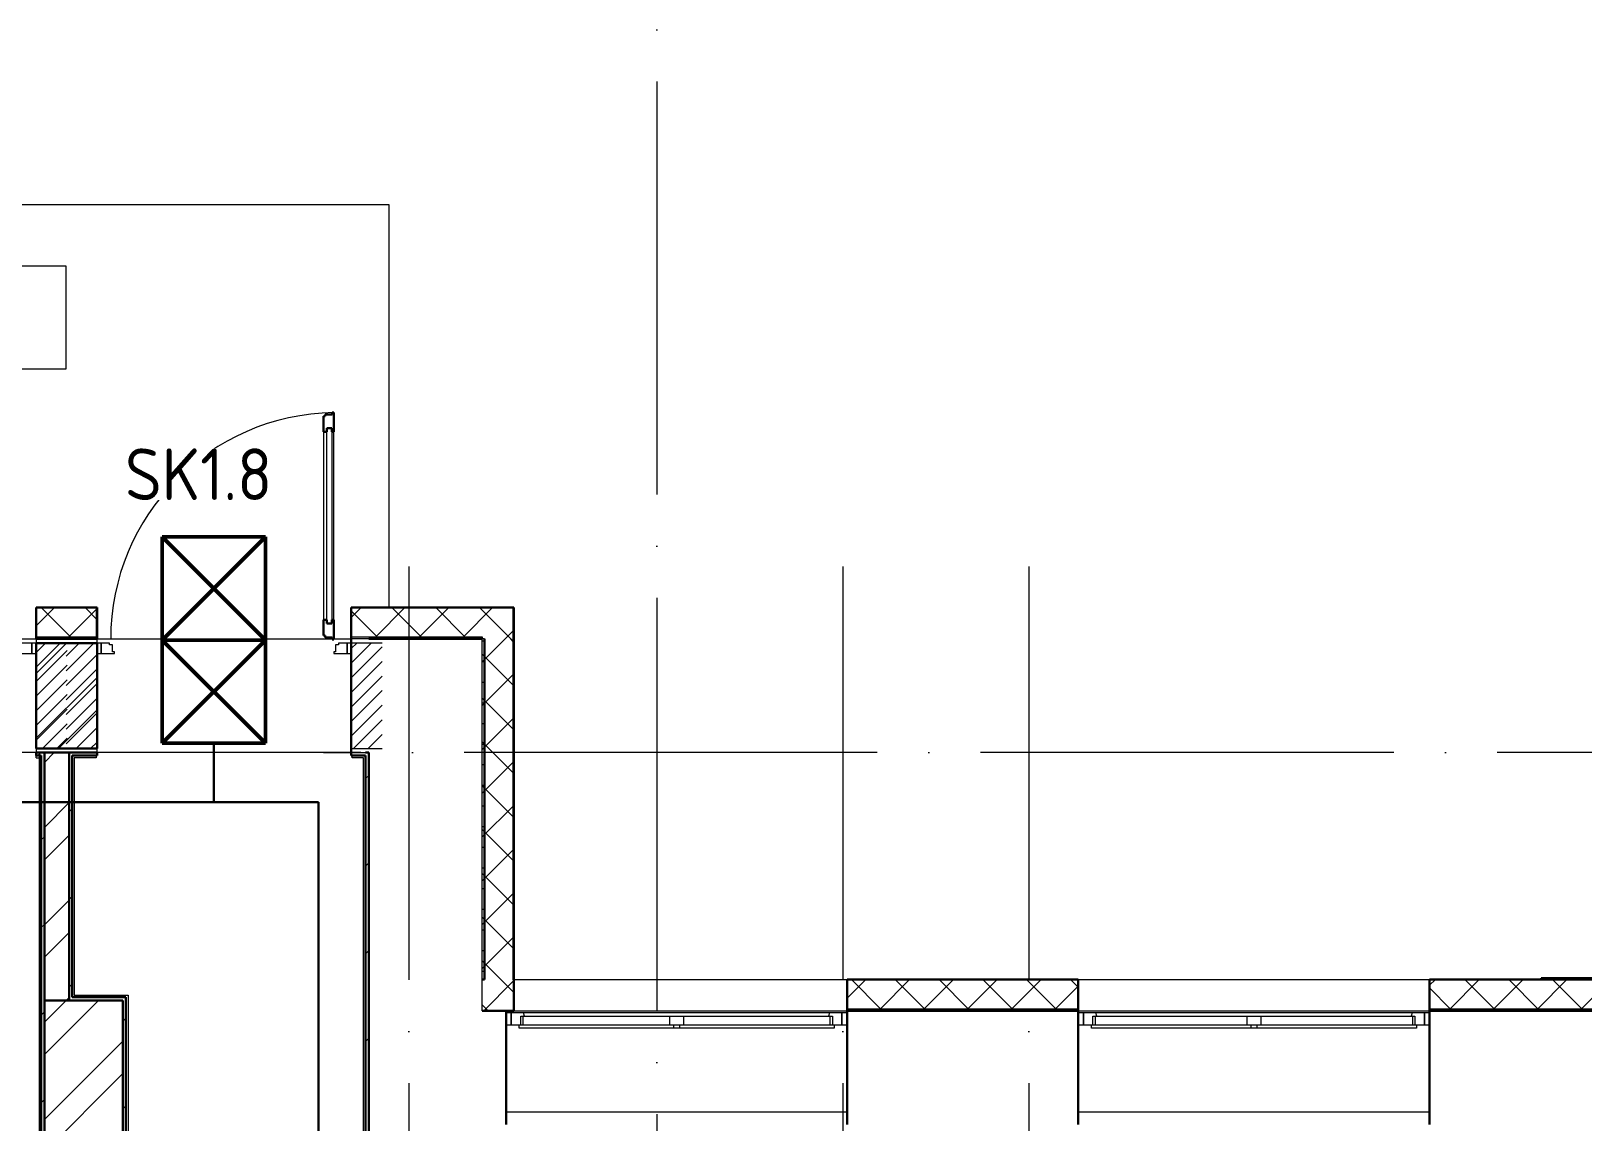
# Model space of a CAD drawing. Header units: millimetres. Extents: x -586848 to 520591, y -385801 to 675781.
# Drawn here: x -20488 to -12976, y 627378 to 632660 of the extents above; entities that cross this region are included whole.
import ezdxf

# ---------------------------------------------------------------- set-up
doc = ezdxf.new("R2010")
doc.units = ezdxf.units.MM
doc.set_wipeout_variables(frame=1)
doc.linetypes.add('ADSK_Линия сетки', pattern=[25, 20, -2.5, 0, -2.5])
doc.linetypes.add('ADSK_Штриховая_ш2 п1_5', pattern=[4.5, 3, -1.5])
for name, color, linetype, lineweight in [('_ Окна', 7, 'Continuous', 9), ('RC-Линии_связи-Адресные', 5, 'Continuous', 30), ('Аннотация', 7, 'Continuous', 18), ('Двери', 252, 'Continuous', 9), ('Линии', 7, 'Continuous', 9), ('Маркировка Не АУ', 7, 'Continuous', 25), ('НО СКУД', 7, 'Continuous', 50), ('Ограждение', 252, 'Continuous', 9), ('Окна', 252, 'Continuous', 9), ('Оси', 252, 'Continuous', 9), ('Перекрытие', 252, 'Continuous', 18), ('Стены внутренние', 7, 'Continuous', 18), ('Стены наружные', 7, 'Continuous', 18), ('Стены штриховка', 7, 'Continuous', 9)]:
    doc.layers.add(name, color=color, linetype=linetype, lineweight=lineweight)
doc.layers.add('Двери открывание', color=7, linetype='Continuous', lineweight=9, true_color=0xc0c0c0)
doc.styles.add('ISOCPEUR', font='isocpeur.ttf', dxfattribs={"width": 0.9, "height": 350})

# ---------------------------------------------------------------- blocks, each defined once
blk = doc.blocks.new('1 этаж')
at = {"layer": 'Двери', "lineweight": 18, "true_color": 0x636466}
h = blk.add_hatch(dxfattribs=at)
h.set_pattern_fill('FP_2', color=251, style=0, pattern_type=2)
h.set_pattern_definition([(45, (-20735.8, -3268.73), (-35.3553, 35.3553), [])])
h.paths.add_polyline_path([(-19510.8, -3523.7), (-19510.8, -3013.7), (-19660.8, -3013.7), (-19660.8, -3523.7)])
h.paths.add_polyline_path([(-21560.8, -3523.7), (-21561.7, -3013.7), (-21710.8, -3013.7), (-21710.8, -3523.7), (-21561.7, -3523.7)])
h = blk.add_hatch(dxfattribs=at)
h.set_pattern_fill('FP_2', color=251, style=0, pattern_type=2)
h.set_pattern_definition([(45, (-18875.8, -3268.73), (-35.3553, 35.3553), [])])
h.paths.add_polyline_path([(-17985.8, -3523.7), (-17985.8, -3013.7), (-18135.8, -3013.7), (-18135.8, -3523.7)])
h.paths.add_polyline_path([(-19409.1, -3523.7), (-19365.8, -3523.7), (-19365.8, -3013.7), (-19515.8, -3013.7), (-19515.8, -3523.7)])
at = {"layer": 'Ограждение', "true_color": 0x636466}
h = blk.add_hatch(dxfattribs=at)
h.set_pattern_fill('FP_25', color=251, style=0, pattern_type=2)
h.set_pattern_definition([(0, (-32119.8, 96), (0, 600), []), (90, (-32119.8, 96), (-600, 4e-14), [])])
h.paths.add_polyline_path([(-19645.8, -6722.1), (-19635.8, -6717.5), (-19635.8, -3558.7), (-19645.8, -3568.7), (-19645.8, -6688.7)])
at = {"layer": '_ Окна', "color": 251, "true_color": 0x636466}
for p, q in [((-17360.4, -4803.7), (-17385.4, -4803.7)), ((-17360.4, -4861.7), (-17360.4, -4803.7)), ((-15735.4, -4803.7), (-15760.4, -4803.7)), ((-15760.4, -4803.7), (-15760.4, -4861.7)), ((-14590.8, -4803.7), (-14615.8, -4803.7)), ((-14590.8, -4861.7), (-14590.8, -4803.7)), ((-12915.8, -4803.7), (-12940.8, -4803.7)), ((-12940.8, -4803.7), (-12940.8, -4861.7)), ((-17385.4, -4861.7), (-17360.4, -4861.7)), ((-15760.4, -4861.7), (-15735.4, -4861.7)), ((-14615.8, -4861.7), (-14590.8, -4861.7)), ((-12940.8, -4861.7), (-12915.8, -4861.7))]:
    blk.add_line(p, q, dxfattribs=at)
at = {"layer": '_ Окна', "color": 251, "lineweight": 18, "true_color": 0x636466}
for p, q in [((-17300.9, -4803.7), (-17360.4, -4803.7)), ((-17360.4, -4803.7), (-17360.4, -4861.7)), ((-17296.4, -4820.7), (-17300.9, -4803.7)), ((-15819.8, -4803.7), (-15824.4, -4820.7)), ((-15760.4, -4803.7), (-15819.8, -4803.7)), ((-15760.4, -4861.7), (-15760.4, -4803.7)), ((-14531.4, -4803.7), (-14590.8, -4803.7)), ((-14590.8, -4803.7), (-14590.8, -4861.7)), ((-14526.8, -4820.7), (-14531.4, -4803.7)), ((-13000.2, -4803.7), (-13004.8, -4820.7)), ((-12940.8, -4803.7), (-13000.2, -4803.7)), ((-12940.8, -4861.7), (-12940.8, -4803.7)), ((-17360.4, -4861.7), (-17322.4, -4861.7)), ((-17314.4, -4861.7), (-17314.4, -4820.7)), ((-17314.4, -4820.7), (-17302.4, -4820.7)), ((-15818.4, -4820.7), (-15806.4, -4820.7)), ((-15806.4, -4820.7), (-15806.4, -4861.7)), ((-15798.4, -4861.7), (-15760.4, -4861.7)), ((-14590.8, -4861.7), (-14552.8, -4861.7)), ((-14544.8, -4861.7), (-14544.8, -4820.7)), ((-14544.8, -4820.7), (-14532.8, -4820.7)), ((-12998.8, -4820.7), (-12986.8, -4820.7)), ((-12986.8, -4820.7), (-12986.8, -4861.7)), ((-12978.8, -4861.7), (-12940.8, -4861.7))]:
    blk.add_line(p, q, dxfattribs=at)
at = {"layer": 'Аннотация', "color": 251, "lineweight": 20, "true_color": 0x636466}
for p, q in [((-20816.6, -1188), (-19516.6, -1188)), ((-19516.6, -1188), (-19516.6, -1688)), ((-19516.6, -1688), (-20816.6, -1688))]:
    blk.add_line(p, q, dxfattribs=at)
at = {"layer": 'Двери', "color": 251, "lineweight": 30, "true_color": 0x636466}
for p, q in [((-18261.8, -1915.7), (-18269.8, -1915.7)), ((-18269.8, -1915.7), (-18269.8, -1991.7)), ((-18227.8, -1906.7), (-18261.8, -1906.7)), ((-18261.8, -1906.7), (-18261.8, -1915.7)), ((-18219.8, -1897.7), (-18227.8, -1897.7)), ((-18227.8, -1897.7), (-18227.8, -1906.7)), ((-18219.8, -1991.7), (-18219.8, -1897.7)), ((-18269.8, -1991.7), (-18252.8, -1991.7)), ((-18252.8, -1991.7), (-18252.8, -1973.7)), ((-18252.8, -1973.7), (-18228.8, -1973.7)), ((-18228.8, -1973.7), (-18228.8, -1991.7)), ((-18228.8, -1991.7), (-18219.8, -1991.7)), ((-18269.8, -2901.7), (-18269.8, -2977.7)), ((-18269.8, -2901.7), (-18252.8, -2901.7)), ((-18252.8, -2901.7), (-18252.8, -2919.7)), ((-18252.8, -2919.7), (-18228.8, -2919.7)), ((-18228.8, -2901.7), (-18219.8, -2901.7)), ((-18228.8, -2919.7), (-18228.8, -2901.7)), ((-18219.8, -2995.7), (-18219.8, -2901.7)), ((-18269.8, -2977.7), (-18261.8, -2977.7)), ((-18261.8, -2977.7), (-18261.8, -2986.7)), ((-18261.8, -2986.7), (-18227.8, -2986.7)), ((-18227.8, -2986.7), (-18227.8, -2995.7)), ((-18227.8, -2995.7), (-18219.8, -2995.7))]:
    blk.add_line(p, q, dxfattribs=at)
at = {"layer": 'Двери', "color": 251, "true_color": 0x636466}
for p, q in [((-18269.8, -1991.7), (-18269.8, -2901.7)), ((-18252.8, -2919.7), (-18252.8, -1973.7)), ((-18252.8, -1973.7), (-18228.8, -1973.7)), ((-18228.8, -1973.7), (-18228.8, -2919.7)), ((-18219.8, -2901.7), (-18219.8, -1991.7)), ((-18228.8, -2919.7), (-18252.8, -2919.7)), ((-19752.8, -3063.7), (-19680.8, -3063.7)), ((-19680.8, -3013.7), (-19729.8, -3013.7)), ((-19660.8, -3013.7), (-19680.8, -3013.7)), ((-19680.8, -3013.7), (-19680.8, -3063.7)), ((-19680.8, -3063.7), (-19680.8, -3013.7)), ((-19680.8, -3063.7), (-19660.8, -3063.7)), ((-19660.8, -3063.7), (-19660.8, -3013.7)), ((-19365.8, -3013.7), (-19365.8, -3063.7)), ((-19345.8, -3013.7), (-19365.8, -3013.7)), ((-19365.8, -3063.7), (-19345.8, -3063.7)), ((-19345.8, -3063.7), (-19345.8, -3013.7)), ((-19304.8, -3013.7), (-19345.8, -3013.7)), ((-19345.8, -3013.7), (-19345.8, -3063.7)), ((-19345.8, -3063.7), (-19281.8, -3063.7)), ((-19304.8, -3021.7), (-19304.8, -3013.7)), ((-19290.8, -3021.7), (-19304.8, -3021.7)), ((-19290.8, -3055.7), (-19290.8, -3021.7)), ((-19281.8, -3055.7), (-19290.8, -3055.7)), ((-19281.8, -3063.7), (-19281.8, -3055.7)), ((-18210.8, -3055.7), (-18219.8, -3055.7)), ((-18219.8, -3055.7), (-18219.8, -3063.7)), ((-18219.8, -3063.7), (-18155.8, -3063.7)), ((-18196.8, -3021.7), (-18210.8, -3021.7)), ((-18210.8, -3021.7), (-18210.8, -3055.7)), ((-18196.8, -3013.7), (-18196.8, -3021.7)), ((-18155.8, -3013.7), (-18196.8, -3013.7)), ((-18135.8, -3013.7), (-18155.8, -3013.7)), ((-18155.8, -3013.7), (-18155.8, -3063.7)), ((-18155.8, -3063.7), (-18155.8, -3013.7)), ((-18155.8, -3063.7), (-18135.8, -3063.7)), ((-18135.8, -3063.7), (-18135.8, -3013.7))]:
    blk.add_line(p, q, dxfattribs=at)
at = {"layer": 'Двери', "color": 251, "linetype": 'ADSK_Штриховая_ш2 п1_5', "true_color": 0x636466}
for p, q in [((-19510.8, -3013.7), (-19660.8, -3013.7)), ((-19660.8, -3013.7), (-19660.8, -3523.7)), ((-19365.8, -3013.7), (-19515.8, -3013.7)), ((-19365.8, -3523.7), (-19365.8, -3013.7)), ((-17985.8, -3013.7), (-18135.8, -3013.7)), ((-18135.8, -3013.7), (-18135.8, -3523.7)), ((-19660.8, -3523.7), (-19510.8, -3523.7)), ((-19515.8, -3523.7), (-19365.8, -3523.7)), ((-18135.8, -3523.7), (-17985.8, -3523.7))]:
    blk.add_line(p, q, dxfattribs=at)
at = {"layer": 'Двери открывание', "color": 251, "true_color": 0x636466}
blk.add_arc((-18201.8, -2995.7), 1098, 90.93932, 180, dxfattribs=at)
at = {"layer": 'Линии', "color": 251, "ltscale": 100, "true_color": 0x636466}
for p, q in [((-18269.4, -3543.7), (-18050.8, -3543.7)), ((-18050.8, -3543.7), (-18050.8, -4143.7))]:
    blk.add_line(p, q, dxfattribs=at)
at = {"layer": 'Ограждение', "color": 251, "true_color": 0x636466}
for p, q in [((-19660.8, -3568.7), (-19660.8, -3558.7)), ((-19660.8, -3568.7), (-19645.8, -3568.7)), ((-19635.8, -3558.7), (-19645.8, -3568.7)), ((-19645.8, -3568.7), (-19635.8, -3558.7)), ((-19645.8, -3568.7), (-19645.8, -6722.1)), ((-19475.8, -3568.7), (-19475.8, -4718.7)), ((-19370.8, -3568.7), (-19475.8, -3568.7)), ((-19370.8, -3558.7), (-19370.8, -3568.7)), ((-18130.8, -3568.7), (-18130.8, -3558.7)), ((-18075.8, -3568.7), (-18130.8, -3568.7)), ((-18075.8, -5588.7), (-18075.8, -3568.7)), ((-19475.8, -4718.7), (-19215.8, -4718.7)), ((-19215.8, -4718.7), (-19215.8, -5588.7))]:
    blk.add_line(p, q, dxfattribs=at)
at = {"layer": 'Окна', "color": 251, "true_color": 0x636466}
for p, q in [((-15819.8, -4803.7), (-17300.9, -4803.7)), ((-13000.2, -4803.7), (-14531.4, -4803.7)), ((-17322.4, -4861.7), (-16575.4, -4861.7)), ((-17322.4, -4878.7), (-17322.4, -4861.7)), ((-16575.4, -4878.7), (-17322.4, -4878.7)), ((-17302.4, -4820.7), (-16595.4, -4820.7)), ((-17302.4, -4861.7), (-17302.4, -4820.7)), ((-16595.4, -4820.7), (-16525.4, -4820.7)), ((-16595.4, -4820.7), (-16595.4, -4861.7)), ((-16575.4, -4861.7), (-16545.4, -4861.7)), ((-16575.4, -4861.7), (-16575.4, -4878.7)), ((-16545.4, -4878.7), (-16575.4, -4878.7)), ((-16545.4, -4861.7), (-15798.4, -4861.7)), ((-16545.4, -4878.7), (-16545.4, -4861.7)), ((-15798.4, -4878.7), (-16545.4, -4878.7)), ((-16525.4, -4820.7), (-15818.4, -4820.7)), ((-16525.4, -4861.7), (-16525.4, -4820.7)), ((-15818.4, -4820.7), (-15818.4, -4861.7)), ((-15798.4, -4861.7), (-15798.4, -4878.7)), ((-14552.8, -4861.7), (-13780.8, -4861.7)), ((-14552.8, -4878.7), (-14552.8, -4861.7)), ((-13780.8, -4878.7), (-14552.8, -4878.7)), ((-14532.8, -4820.7), (-13800.8, -4820.7)), ((-14532.8, -4861.7), (-14532.8, -4820.7)), ((-13800.8, -4820.7), (-13730.8, -4820.7)), ((-13800.8, -4820.7), (-13800.8, -4861.7)), ((-13780.8, -4861.7), (-13750.8, -4861.7)), ((-13780.8, -4861.7), (-13780.8, -4878.7)), ((-13750.8, -4878.7), (-13780.8, -4878.7)), ((-13750.8, -4861.7), (-12978.8, -4861.7)), ((-13750.8, -4878.7), (-13750.8, -4861.7)), ((-12978.8, -4878.7), (-13750.8, -4878.7)), ((-13730.8, -4820.7), (-12998.8, -4820.7)), ((-13730.8, -4861.7), (-13730.8, -4820.7)), ((-12998.8, -4820.7), (-12998.8, -4861.7)), ((-12978.8, -4861.7), (-12978.8, -4878.7))]:
    blk.add_line(p, q, dxfattribs=at)
at = {"layer": 'Оси', "color": 251, "linetype": 'ADSK_Линия сетки', "ltscale": 100, "true_color": 0x636466}
for p, q in [((-16655.8, 32206.9), (-16655.8, -33769.9)), ((-17855.8, -2643.7), (-17855.8, -33769.9)), ((-15755.8, -2643.7), (-15755.8, -32499.9)), ((-14855.8, -2643.7), (-14855.8, -32499.9)), ((4411.5, -3543.7), (-72528.1, -3543.7))]:
    blk.add_line(p, q, dxfattribs=at)
at = {"layer": 'Перекрытие', "color": 251, "ltscale": 100, "true_color": 0x636466}
for p, q in [((-17951, -891.7), (-21705.8, -891.7)), ((-17951, -2841.7), (-17951, -891.7)), ((-19752.8, -2993.7), (-19660.8, -2993.7)), ((-19365.8, -2993.7), (-18227.8, -2993.7)), ((-18219.8, -2993.7), (-18135.8, -2993.7)), ((-19660.8, -3543.7), (-21560.8, -3543.7)), ((-18135.8, -3543.7), (-19365.8, -3543.7))]:
    blk.add_line(p, q, dxfattribs=at)
at = {"layer": 'Стены внутренние', "color": 251, "lineweight": 30, "true_color": 0x636466}
for p, q in [((-19365.8, -2841.7), (-19660.8, -2841.7)), ((-19660.8, -2841.7), (-19660.8, -2983.7)), ((-19365.8, -2983.7), (-19365.8, -2841.7)), ((-17348.8, -2841.7), (-18135.8, -2841.7)), ((-18135.8, -2841.7), (-18135.8, -2983.7)), ((-17348.8, -4793.7), (-17348.8, -2841.7)), ((-18135.8, -2993.7), (-18135.8, -3543.7)), ((-17500.8, -2993.7), (-18050.8, -2993.7)), ((-18050.8, -3543.7), (-18050.8, -5978.4)), ((-18050.8, -3543.7), (-18050.8, -3543.7)), ((-14615.8, -4641.7), (-15735.4, -4641.7)), ((-15735.4, -4641.7), (-15735.4, -4783.7)), ((-14615.8, -4783.7), (-14615.8, -4641.7)), ((-11835.8, -4641.7), (-12915.8, -4641.7)), ((-12915.8, -4641.7), (-12915.8, -4783.7)), ((-17500.8, -4793.7), (-17348.8, -4793.7)), ((-17385.4, -5343.7), (-17385.4, -4793.7)), ((-14615.8, -4793.7), (-15735.4, -4793.7)), ((-15735.4, -4793.7), (-15735.4, -5343.7)), ((-14615.8, -5343.7), (-14615.8, -4793.7)), ((-11835.8, -4793.7), (-12915.8, -4793.7)), ((-12915.8, -4793.7), (-12915.8, -5343.7))]:
    blk.add_line(p, q, dxfattribs=at)
at = {"layer": 'Стены внутренние', "color": 251, "linetype": 'Continuous', "lineweight": 9, "true_color": 0x636466}
for p, q in [((-19658.8, -2928.6), (-19573.9, -2843.7)), ((-19494.2, -2983.7), (-19634.2, -2843.7)), ((-19501.8, -2983.7), (-19367.8, -2849.7)), ((-19367.8, -2897.9), (-19422, -2843.7)), ((-18133.8, -2888.5), (-18089, -2843.7)), ((-18016.9, -2983.7), (-17876.9, -2843.7)), ((-17797.1, -2983.7), (-17937.1, -2843.7)), ((-17804.7, -2983.7), (-17664.7, -2843.7)), ((-17585, -2983.7), (-17725, -2843.7)), ((-17686.9, -2841.7), (-17688, -2843.7)), ((-17592.6, -2983.7), (-17452.6, -2843.7)), ((-17362.8, -2993.7), (-17512.8, -2843.7)), ((-18009.2, -2983.7), (-18133.8, -2859.2)), ((-19366.8, -2983.7), (-19367.8, -2982)), ((-17500.8, -3104.1), (-17390.5, -2993.7)), ((-17390.5, -2993.7), (-17350.8, -2954.1)), ((-17350.8, -3005.8), (-17362.8, -2993.7)), ((-17350.8, -3217.9), (-17500.8, -3067.9)), ((-17500.8, -3316.2), (-17350.8, -3166.2)), ((-17350.8, -3430), (-17500.8, -3280)), ((-17500.8, -3528.3), (-17350.8, -3378.3)), ((-17350.8, -3642.2), (-17500.8, -3492.2)), ((-17500.8, -3740.5), (-17350.8, -3590.5)), ((-17350.8, -3854.3), (-17500.8, -3704.3)), ((-17500.8, -3952.6), (-17350.8, -3802.6)), ((-17348.8, -3837.4), (-17350.8, -3833.9)), ((-17350.8, -4066.4), (-17500.8, -3916.4)), ((-17500.8, -4164.7), (-17350.8, -4014.7)), ((-17350.8, -4278.6), (-17500.8, -4128.6)), ((-17500.8, -4376.9), (-17350.8, -4226.9)), ((-17350.8, -4490.7), (-17500.8, -4340.7)), ((-17500.8, -4589), (-17350.8, -4439)), ((-17350.8, -4702.8), (-17500.8, -4552.8)), ((-17493.4, -4793.7), (-17350.8, -4651.1)), ((-17350.8, -4651.1), (-17348.8, -4649.1)), ((-15733.4, -4730.8), (-15646.4, -4643.7)), ((-15572.8, -4783.7), (-15712.8, -4643.7)), ((-15574.2, -4783.7), (-15434.2, -4643.7)), ((-15360.7, -4783.7), (-15500.7, -4643.7)), ((-15362.1, -4783.7), (-15222.1, -4643.7)), ((-15148.6, -4783.7), (-15288.6, -4643.7)), ((-15150, -4783.7), (-15010, -4643.7)), ((-14936.4, -4783.7), (-15076.4, -4643.7)), ((-14937.8, -4783.7), (-14797.8, -4643.7)), ((-14724.3, -4783.7), (-14864.3, -4643.7)), ((-14737.3, -4641.7), (-14738.5, -4643.7)), ((-14617.8, -4678.1), (-14652.2, -4643.7)), ((-12913.8, -4668.9), (-12888.6, -4643.7)), ((-12894.5, -4643.7), (-12895.6, -4641.7)), ((-12816.5, -4783.7), (-12676.5, -4643.7)), ((-12603, -4783.7), (-12743, -4643.7)), ((-12604.4, -4783.7), (-12464.4, -4643.7)), ((-12390.9, -4783.7), (-12530.9, -4643.7)), ((-12425.5, -4643.2), (-12426.4, -4641.7)), ((-12392.2, -4783.7), (-12252.2, -4643.7)), ((-12178.7, -4783.7), (-12318.7, -4643.7)), ((-12180.1, -4783.7), (-12040.1, -4643.7)), ((-17348.8, -4704.8), (-17350.8, -4702.8)), ((-14725.7, -4783.7), (-14617.8, -4675.8)), ((-14615.8, -4710.3), (-14617.8, -4706.8)), ((-12915.8, -4679.2), (-12913.8, -4679.2)), ((-12815.1, -4783.7), (-12913.8, -4685)), ((-17472, -4793.7), (-17500.8, -4764.9)), ((-14617.8, -4780.8), (-14615.8, -4780.8))]:
    blk.add_line(p, q, dxfattribs=at)
at = {"layer": 'Стены внутренние', "color": 251, "true_color": 0x636466}
for p, q in [((-19660.8, -2993.7), (-19660.8, -3013.7)), ((-19365.8, -3013.7), (-19365.8, -2993.7)), ((-18050.8, -2993.7), (-18135.8, -2993.7)), ((-17500.8, -4793.7), (-17500.8, -2993.7)), ((-17490.8, -2993.7), (-17500.8, -2993.7)), ((-19660.8, -3523.7), (-19660.8, -3543.7)), ((-19365.8, -3543.7), (-19365.8, -3523.7)), ((-18135.8, -3543.7), (-18065.8, -3543.7)), ((-17348.8, -4641.7), (-15735.4, -4641.7)), ((-14615.8, -4641.7), (-12915.8, -4641.7)), ((-17348.8, -4793.7), (-15735.4, -4793.7)), ((-14615.8, -4793.7), (-12915.8, -4793.7)), ((-17385.4, -5283.7), (-15735.4, -5283.7)), ((-14615.8, -5283.7), (-12915.8, -5283.7))]:
    blk.add_line(p, q, dxfattribs=at)
at = {"layer": 'Стены наружные', "color": 251, "lineweight": 30, "true_color": 0x636466}
for p, q in [((-19660.8, -2983.7), (-19660.8, -2993.7)), ((-19660.8, -2993.7), (-19365.8, -2993.7)), ((-19365.8, -2993.7), (-19365.8, -2983.7)), ((-18135.8, -2983.7), (-18135.8, -2993.7)), ((-17490.8, -4641.7), (-17490.8, -2993.7)), ((-19365.8, -3013.7), (-19660.8, -3013.7)), ((-19660.8, -3013.7), (-19660.8, -3523.7)), ((-19365.8, -3523.7), (-19365.8, -3013.7)), ((-19660.8, -3523.7), (-19365.8, -3523.7)), ((-19660.8, -3543.7), (-19660.8, -3558.7)), ((-19365.8, -3543.7), (-19660.8, -3543.7)), ((-19660.8, -3558.7), (-19635.8, -3558.7)), ((-19635.8, -3558.7), (-19635.8, -5788)), ((-19620.8, -5788), (-19620.8, -3543.7)), ((-19500.8, -4743.7), (-19500.8, -3543.7)), ((-19485.8, -3558.7), (-19365.8, -3558.7)), ((-19485.8, -4728.7), (-19485.8, -3558.7)), ((-19365.8, -3558.7), (-19365.8, -3543.7)), ((-18135.8, -3543.7), (-18135.8, -3558.7)), ((-18135.8, -3558.7), (-18065.8, -3558.7)), ((-18050.8, -3543.7), (-18065.8, -3543.7)), ((-18065.8, -3558.7), (-18065.8, -5985.4)), ((-18050.8, -5978.4), (-18050.8, -3543.7)), ((-17500.8, -4641.7), (-17490.8, -4641.7)), ((-11835.8, -4636.7), (-12375.8, -4636.7)), ((-12375.8, -4636.7), (-12375.8, -4641.7)), ((-19225.8, -4728.7), (-19485.8, -4728.7)), ((-19225.8, -5593.3), (-19225.8, -4728.7)), ((-19240.8, -4743.7), (-19620.8, -4743.7)), ((-19240.8, -4743.7), (-19240.8, -5652.7)), ((-15735.4, -4783.7), (-15735.4, -4793.7)), ((-14615.8, -4793.7), (-14615.8, -4783.7)), ((-12915.8, -4783.7), (-12915.8, -4793.7))]:
    blk.add_line(p, q, dxfattribs=at)
at = {"layer": 'Стены наружные', "color": 251, "linetype": 'Continuous', "lineweight": 9, "true_color": 0x636466}
for p, q in [((-17490.8, -3004), (-17500.8, -3004)), ((-19660.8, -3160.4), (-19514.1, -3013.7)), ((-17490.8, -3104), (-17500.8, -3104)), ((-19660.8, -3474.7), (-19365.8, -3179.7)), ((-17490.8, -3204), (-17500.8, -3204)), ((-17490.8, -3304), (-17500.8, -3304)), ((-19552.6, -3523.7), (-19365.8, -3336.9)), ((-17490.8, -3404), (-17500.8, -3404)), ((-17490.8, -3504), (-17500.8, -3504)), ((-19652.5, -3558.7), (-19637.5, -3543.7)), ((-19620.8, -3591.9), (-19572.6, -3543.7)), ((-17490.8, -3604), (-17500.8, -3604)), ((-18065.8, -3669.1), (-18050.8, -3654.1)), ((-17490.8, -3704), (-17500.8, -3704)), ((-19620.8, -3906.2), (-19500.8, -3786.2)), ((-19500.8, -3831.3), (-19485.8, -3816.3)), ((-17490.8, -3804), (-17500.8, -3804)), ((-17490.8, -3904), (-17500.8, -3904)), ((-19635.8, -3966.3), (-19620.8, -3951.3)), ((-19620.8, -4063.4), (-19500.8, -3943.4)), ((-17490.8, -4004), (-17500.8, -4004)), ((-18065.8, -4093.3), (-18050.8, -4078.3)), ((-17490.8, -4104), (-17500.8, -4104)), ((-17490.8, -4204), (-17500.8, -4204)), ((-19620.8, -4377.7), (-19500.8, -4257.7)), ((-19500.8, -4255.5), (-19485.8, -4240.5)), ((-17490.8, -4304), (-17500.8, -4304)), ((-19635.8, -4390.5), (-19620.8, -4375.5)), ((-19620.8, -4534.8), (-19500.8, -4414.8)), ((-17490.8, -4404), (-17500.8, -4404)), ((-18065.8, -4517.6), (-18050.8, -4502.6)), ((-17490.8, -4504), (-17500.8, -4504)), ((-17490.8, -4604), (-17500.8, -4604)), ((-19515.4, -4743.7), (-19500.8, -4729.1)), ((-19500.8, -4679.8), (-19485.8, -4664.8)), ((-19635.8, -4814.8), (-19620.8, -4799.8)), ((-19620.8, -4849.1), (-19515.4, -4743.7)), ((-19620.8, -5006.3), (-19358.3, -4743.7)), ((-19240.8, -4844.1), (-19225.8, -4829.1)), ((-19620.8, -5320.6), (-19240.8, -4940.6)), ((-18065.8, -4941.9), (-18050.8, -4926.9)), ((-19620.8, -5477.7), (-19240.8, -5097.7)), ((-19635.8, -5239.1), (-19620.8, -5224.1)), ((-19240.8, -5268.3), (-19225.8, -5253.3))]:
    blk.add_line(p, q, dxfattribs=at)
at = {"layer": 'Стены штриховка', "color": 251, "true_color": 0x636466}
for p, q in [((-19367.8, -2843.7), (-19658.8, -2843.7)), ((-19658.8, -2843.7), (-19658.8, -2983.7)), ((-19367.8, -2983.7), (-19367.8, -2843.7)), ((-18133.8, -2843.7), (-18133.8, -2983.7)), ((-17348.8, -2843.7), (-18133.8, -2843.7)), ((-17350.8, -4643.7), (-17350.8, -2841.7)), ((-19660.8, -2983.7), (-19365.8, -2983.7)), ((-18135.8, -2983.7), (-17500.8, -2983.7)), ((-17500.8, -2983.7), (-17500.8, -2993.7)), ((-17348.8, -4643.7), (-17350.8, -4643.7)), ((-14617.8, -4643.7), (-15733.4, -4643.7)), ((-15733.4, -4783.7), (-15733.4, -4643.7)), ((-14617.8, -4643.7), (-14617.8, -4783.7)), ((-11837.8, -4643.7), (-12913.8, -4643.7)), ((-12913.8, -4783.7), (-12913.8, -4643.7)), ((-15735.4, -4783.7), (-14615.8, -4783.7)), ((-12915.8, -4783.7), (-11835.8, -4783.7))]:
    blk.add_line(p, q, dxfattribs=at)
blk = doc.blocks.new('сс')
at = {"color": 1}
blk.add_wipeout([(449226.1, 14732.3), (448226.1, 14732.3), (448226.1, 15232.3), (449226.1, 15232.3)], dxfattribs=at).dxf.layer = 'НО СКУД'
at = {"layer": 'НО СКУД', "color": 1}
for p, q in [((448226.1, 15232.3), (449226.1, 15232.3)), ((448226.1, 14732.3), (448226.1, 15232.3)), ((448726.1, 15232.3), (448226.1, 14732.3)), ((448726.1, 14732.3), (448226.1, 15232.3)), ((448726.1, 15232.3), (448726.1, 14732.3)), ((449226.1, 15232.3), (448726.1, 14732.3)), ((449226.1, 14732.3), (448726.1, 15232.3)), ((449226.1, 15232.3), (449226.1, 14732.3)), ((449226.1, 14732.3), (448226.1, 14732.3))]:
    blk.add_line(p, q, dxfattribs=at)
at = {"layer": 'НО СКУД', "color": 1, "ltscale": 30}
blk.add_line((449226.1, 15232.3), (449226.1, 14732.3), dxfattribs=at)

msp = doc.modelspace()

# ---------------------------------------------------------------- linework, layer by layer
at = {"layer": 'RC-Линии_связи-Адресные'}
for p, q in [((-19603.5, 629211.3), (-19603.5, 628926.4)), ((-19097.2, 628926.4), (-19097.7, 622145.8))]:
    msp.add_line(p, q, dxfattribs=at)

# ---------------------------------------------------------------- block references
msp.add_blockref('1 этаж', (-802.7, 632710.4))

# ---------------------------------------------------------------- next in the draw order: block references
at = {"layer": 'RC-Линии_связи-Адресные', "rotation": 90}
msp.add_blockref('сс', (-4621.2, 180985.3), dxfattribs=at)

# ---------------------------------------------------------------- next in the draw order: texts
at = {"layer": 'Маркировка Не АУ', "insert": (-19676.8, 630513.9), "char_height": 250, "width": 1035.25, "attachment_point": 5, "style": 'ISOCPEUR', "bg_fill": 3, "box_fill_scale": 1, "bg_fill_color": 256, "bg_fill_transparency": 0}
msp.add_mtext('SK1.8', dxfattribs=at)

# ---------------------------------------------------------------- next in the draw order: linework, layer by layer
at = {"layer": 'RC-Линии_связи-Адресные'}
msp.add_lwpolyline([(-19097.2, 628926.4), (-22408.5, 628926.4), (-22408.5, 629948.8), (-22408.5, 630087)], dxfattribs=at)

doc.saveas('drawing.dxf')
